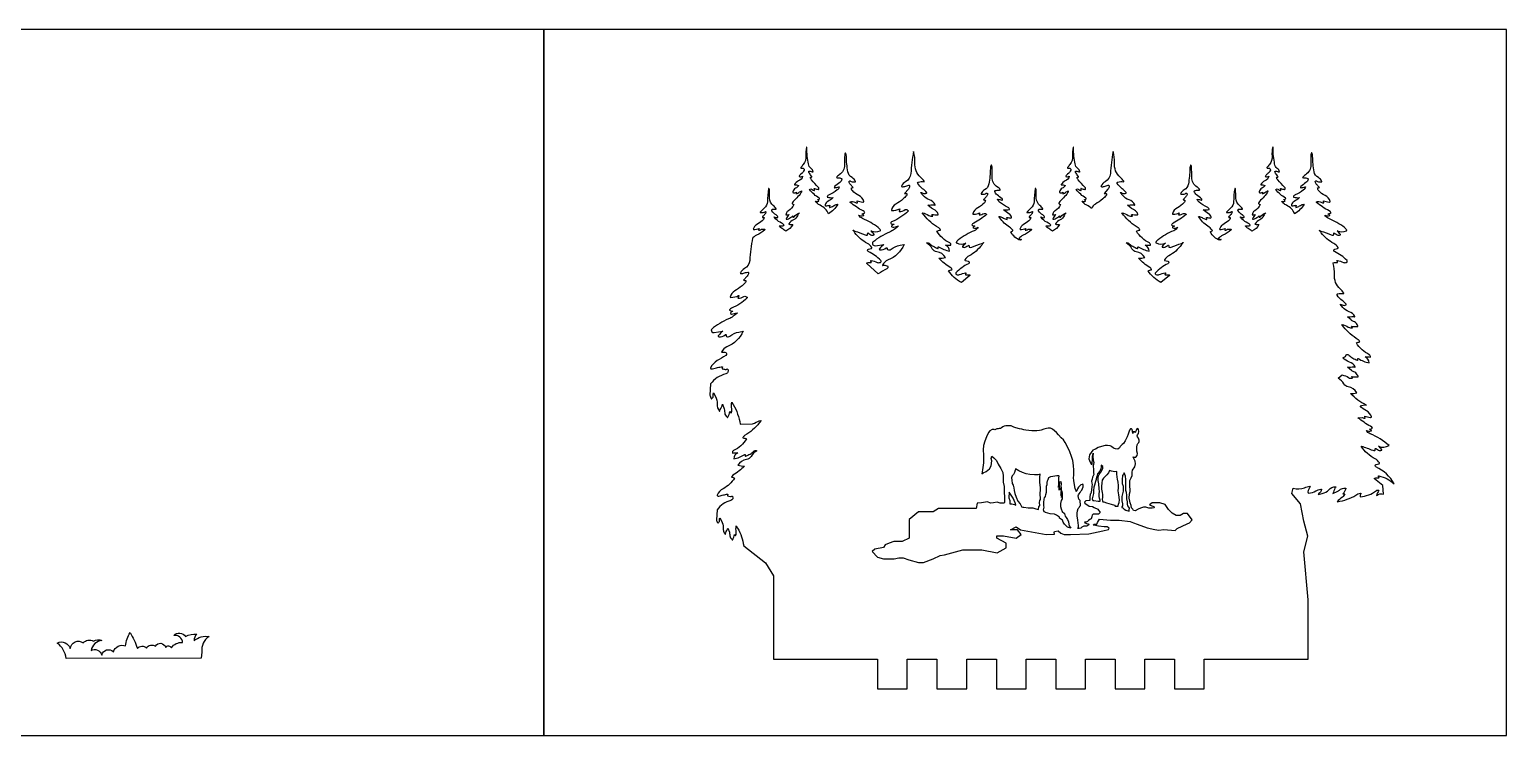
# Model space of a CAD drawing. Header units: millimetres. Extents: x 351 to 3123, y -188 to 617.
# Drawn here: x 2121.4 to 2618.5, y 49.3 to 286.9 of the extents above; entities that cross this region are included whole.
import ezdxf

# ---------------------------------------------------------------- set-up
doc = ezdxf.new("R2010")
doc.units = ezdxf.units.MM
doc.header["$LTSCALE"] = 25.4
doc.layers.add('animals', color=130, linetype='Continuous')
doc.layers.add('cut_through', color=3, linetype='Continuous')

msp = doc.modelspace()

# ---------------------------------------------------------------- linework, layer by layer
at = {"layer": 'animals'}
for points in [[(1970.51, 49.32), (2294.51, 49.32), (2294.51, 286.92), (1970.51, 286.92)], [(2294.51, 49.32), (2618.51, 49.32), (2618.51, 286.92), (2294.51, 286.92)]]:
    msp.add_lwpolyline(points, close=True, dxfattribs=at)
at = {"layer": 'cut_through'}
for points in [[(2551.76, 75.01), (2551.76, 95.01), (2550.27, 111.14), (2551.7, 116.44), (2550.3, 121.48), (2549.15, 127.24), (2546.23, 130.75), (2546.73, 132.52, 0.166309), (2550.54, 132.71, -0.055397), (2552.3, 133.2, -0.644656), (2552.4, 133.06, 0.080356), (2551.66, 131.31, 0.509112), (2551.99, 130.91, 0.106907), (2554.3, 131.6, -0.067774), (2556.02, 132.25, -0.482876), (2556.22, 132.09, -0.243208), (2555.64, 130.97, 0.113447), (2555.15, 130.42), (2556.47, 130.74, 0.142063), (2558.72, 132.02, -0.196232), (2561.02, 133.03, -0.797803), (2561.06, 132.88, 0.192115), (2560.79, 132.57, -0.029459), (2560.03, 130.74), (2561.52, 131.39, 0.085688), (2562.31, 131.91, -0.180027), (2563.76, 132.52, -0.020313), (2564.36, 132.52, -0.526152), (2564.47, 132.34, -0.062548), (2563.45, 130.6), (2564.11, 130.6), (2563.81, 130.04, -0.133187), (2563.27, 129.48, 0.091958), (2561.53, 127.93), (2562.48, 128.13, 0.092987), (2568.53, 130.63, -0.166412), (2569.4, 130.84, -0.493576), (2569.45, 130.76, 0.090331), (2569.26, 129.59, 0.138515), (2574.72, 131.74, -0.349343), (2575.6, 131.72, 0.041328), (2574.74, 130.12, -0.291006), (2577.16, 130.49), (2576.95, 133.41), (2574.08, 135.72, -0.489365), (2574.23, 135.96, -0.030912), (2575.47, 136, 0.650055), (2575.58, 136.22, -0.1103), (2575.41, 136.53, -0.558603), (2575.56, 136.69, -0.139634), (2580.71, 133.99, 0.16349), (2574.59, 139.68, -0.721188), (2574.68, 140.56, -0.005874), (2575.63, 140.76, 0.521543), (2575.76, 141.05, 0.135885), (2574.3, 142.42, -0.128678), (2569.63, 146.68, -0.032338), (2573.48, 145.3, 0.170063), (2574.2, 145.24, 0.390566), (2574.31, 145.42, -0.18027), (2574.4, 145.93, -0.509385), (2574.5, 145.94, 0.106468), (2574.73, 145.77, -0.035669), (2575.45, 145.38, 0.257675), (2576.5, 145.32, 0.456688), (2576.54, 145.49, 0.079071), (2575.45, 146.68, 0.254866), (2579.01, 146.92, 0.074669), (2572.65, 150.85, -0.149534), (2571.3, 151.99, 0.206268), (2572.99, 151.84, 0.587364), (2573.02, 151.97, 0.049138), (2572.39, 152.41, 0.193738), (2573.43, 152.78, 0.146152), (2572.8, 153.39, -0.05086), (2568.49, 156.25), (2570.1, 156.29, 0.129851), (2570.97, 156.13, 0.51597), (2571, 156.17, -0.066415), (2570.82, 156.81, 0.046747), (2572.72, 156.36, 0.193875), (2573.06, 156.45, 0.32076), (2573.1, 156.55, 0.203925), (2571.4, 158.55, -0.092271), (2569.23, 160.21, -0.166081), (2571.35, 160.52, -0.093749), (2566, 164.39, 0.073071), (2568.16, 164.65, 0.229681), (2565.27, 166.61, -0.229373), (2563.78, 167.63, 0.133686), (2561.83, 169.56), (2563.19, 170.67, -0.091958), (2565.36, 169.8, 0.133187), (2566.1, 169.56), (2566.73, 169.54), (2566.44, 170.13, 0.062548), (2568.45, 169.98, 0.526152), (2568.56, 170.16, 0.020313), (2568.3, 170.7, 0.180027), (2567.11, 171.73, -0.085688), (2566.3, 172.21), (2565.06, 173.27, 0.029459), (2567.03, 173.39, -0.192115), (2567.43, 173.28, 0.797803), (2567.55, 173.38, 0.196232), (2565.63, 175, -0.142063), (2563.48, 176.46), (2564.29, 176.86), (2564.52, 177.46, -0.279771), (2565.6, 177.22, 0.064271), (2566.79, 176.33, 0.033983), (2568.37, 175.58, 0.623165), (2568.45, 175.65, -0.115776), (2568.43, 176.11, -0.528982), (2568.57, 176.17, 0.093752), (2572.31, 174.73, 0.291006), (2570.91, 176.74, -0.041328), (2572.72, 176.68, 0.349343), (2572.35, 177.47, -0.138515), (2568, 181.43, -0.090331), (2569.14, 181.77, 0.493576), (2569.19, 181.85, 0.166412), (2568.62, 182.53, -0.092987), (2563.7, 186.86), (2563.11, 187.62, -0.091958), (2565.27, 186.75, 0.133187), (2566.01, 186.52), (2566.64, 186.49), (2566.35, 187.09, 0.062548), (2568.36, 186.94, 0.526152), (2568.47, 187.12, 0.020313), (2568.21, 187.65, 0.180027), (2567.02, 188.69, -0.085688), (2566.21, 189.17), (2564.97, 190.22, 0.029459), (2566.94, 190.34, -0.192115), (2567.34, 190.23, 0.797803), (2567.46, 190.34, 0.196232), (2565.54, 191.95, -0.142063), (2563.39, 193.41), (2562.52, 194.45, -0.113447), (2563.24, 194.25, 0.243208), (2564.49, 194.23, 0.482876), (2564.55, 194.48, 0.067774), (2563.21, 195.73, -0.106907), (2561.57, 197.5, -0.509112), (2561.78, 197.98, -0.080356), (2563.67, 198.08, 0.644656), (2563.76, 198.23, 0.055397), (2562.54, 199.6, -0.232588), (2560.61, 204.42, 0.101374), (2560.13, 208.21, -0.489365), (2560.29, 208.45, -0.030912), (2561.53, 208.49, 0.650055), (2561.64, 208.71, -0.1103), (2561.47, 209.02, -0.558603), (2561.62, 209.18, -0.049445), (2563.62, 208.55, 0.198737), (2564.7, 208.54, 0.526581), (2564.84, 209.16, 0.099292), (2560.65, 212.17, -0.721188), (2560.74, 213.05, -0.005874), (2561.69, 213.25, 0.521543), (2561.82, 213.54, 0.135885), (2560.36, 214.92, -0.11199), (2556.16, 218.5, -0.001374), (2555.57, 219.29, -0.947518), (2555.63, 219.34, 0.134227), (2556.08, 219.06, -0.029114), (2559.53, 217.79, 0.170063), (2560.26, 217.74, 0.390566), (2560.37, 217.91, -0.18027), (2560.46, 218.42, -0.509385), (2560.56, 218.43, 0.106468), (2560.79, 218.26, -0.035669), (2561.51, 217.87, 0.257675), (2562.56, 217.81, 0.456688), (2562.6, 217.98, 0.079071), (2561.51, 219.17, 0.221981), (2564.66, 219.19, 0.418525), (2564.73, 219.38, 0.11677), (2564, 220.27, 0.06097), (2558.71, 223.34, -0.149534), (2557.36, 224.48, 0.206268), (2559.05, 224.33, 0.587364), (2559.08, 224.47, 0.049138), (2558.44, 224.9, 0.193738), (2559.49, 225.27, 0.146152), (2558.86, 225.88, -0.05086), (2554.55, 228.74, -0.452102), (2554.55, 228.87, -0.262662), (2555.38, 229.07, -0.044173), (2556.16, 228.78, 0.129851), (2557.03, 228.62, 0.51597), (2557.05, 228.66, -0.066415), (2556.88, 229.3, 0.046747), (2558.78, 228.85, 0.193875), (2559.12, 228.94, 0.32076), (2559.16, 229.04, 0.203925), (2557.46, 231.05, -0.092271), (2555.29, 232.71, -0.186155), (2554.94, 233.61, 0.194482), (2555.52, 233.73, 0.48068), (2555.53, 233.78, -0.032022), (2554.78, 234.6, -0.032798), (2554.18, 235.47, -0.517691), (2554.4, 235.97, -0.237658), (2554.63, 235.91, 0.15676), (2555.23, 235.64, 0.047792), (2556.26, 235.62, 0.519378), (2556.37, 235.81, 0.163462), (2555.2, 237.06, -0.229922), (2553.77, 239.06, -0.035808), (2553.26, 244.24, 0.094557), (2553.01, 245.37, 0.578841), (2552.92, 245.38, 0.155206), (2552.7, 244.73, 0.007659), (2552.67, 241.33, -0.260823), (2550.85, 238.02, 0.100425), (2549.91, 237.12, 0.441475), (2549.92, 237.07, 0.151195), (2550.4, 236.97, -0.096996), (2551.63, 236.83, -0.404245), (2551.79, 236.54, -0.168276), (2551.02, 235.43, 0.026015), (2549.31, 234.04, 0.260021), (2549.21, 233.75, 0.425824), (2549.39, 233.63, 0.001424), (2550.77, 233.95, -0.586862), (2550.84, 233.87, -0.14362), (2550.17, 232.91, -0.069037), (2547.44, 231.28, 0.073873), (2547.07, 231.06, 0.200336), (2546.8, 230.54, 0.38409), (2546.85, 230.48, 0.058394), (2548.81, 230.33, -0.06708), (2547.02, 229.06, 0.222439), (2546.12, 227.86, 0.490926), (2546.36, 227.58, 0.053069), (2547.73, 227.79, 0.138709), (2547.56, 227.13, 0.472526), (2547.65, 227.06, 0.085392), (2548.89, 227.57, -0.083076), (2550.1, 228.07, -0.092379), (2550.41, 228.08, -0.105546), (2547.22, 224.85, 0.192056), (2544.49, 227.75, -0.054857), (2543.39, 228.44, -0.125515), (2542.89, 229.11, -0.723756), (2542.95, 229.16, 0.262992), (2543.91, 229.13, 0.551177), (2543.92, 229.35, -0.058423), (2543.63, 229.63, -0.658094), (2543.65, 229.67, 0.275715), (2544.19, 229.95, 0.420022), (2544.13, 230.18, -0.094234), (2540.88, 233.05, -0.412483), (2540.89, 233.13, -0.359809), (2541.73, 233.11, 0.143416), (2542.47, 232.77, 0.435489), (2542.55, 232.84, 0.11168), (2542.47, 233.37, -0.667219), (2542.53, 233.43, 0.078378), (2543.81, 233.09, 0.420395), (2544.01, 233.27, 0.219126), (2543.79, 233.89, -0.015904), (2541.52, 236.3, -0.164547), (2541.14, 237.2, -0.456217), (2541.22, 237.27, 0.03906), (2541.54, 237.27, 0.558746), (2541.61, 237.41, 0.024307), (2540.82, 238.56, -0.127141), (2540.6, 239.08, -0.512567), (2540.81, 239.28, -0.038014), (2542.01, 238.97, 0.59332), (2542.12, 239.07, 0.175157), (2541.38, 240.19, -0.196168), (2540.48, 241.68, -0.00568), (2540.1, 244.25, -0.044175), (2539.96, 247.29, 0.911435), (2539.83, 247.3, 0.077775), (2539.62, 244.33, -0.191858), (2538.76, 241.49, -0.001939), (2537.9, 240.43, 0.595043), (2537.95, 240.3, 0.032508), (2538.63, 240.27, -0.179617), (2538.86, 240.2, -0.295692), (2539.03, 239.64, -0.197619), (2537.97, 238.26, 0.166237), (2537.35, 237.55, 0.455816), (2537.42, 237.41, 0.203057), (2538.5, 237.58, -0.240736), (2537.17, 235.94, 0.155865), (2535.82, 234.75, 0.662949), (2535.93, 234.6, -0.080265), (2536.46, 234.64, -0.105262), (2537.13, 234.43, -0.445396), (2537.14, 234.36, -0.117077), (2536.15, 233.48, 0.227033), (2535.25, 232.26, 0.426), (2535.44, 231.98, 0.191367), (2536.45, 232.22, -0.102821), (2536.29, 231.77, 0.573798), (2536.34, 231.69, 0.157235), (2536.94, 231.87, -0.014759), (2538.1, 232.61, -0.605842), (2538.2, 232.55, -0.135905), (2537.97, 231.91, -0.050275), (2536.58, 230.29, 0.046223), (2535.04, 228.53, 0.283707), (2535.03, 228.37, 0.276965), (2535.57, 228.04, -0.16007), (2533.77, 225.93, 0.13609), (2533.11, 225.22, 0.090575), (2532.91, 224.58, 0.445108), (2532.95, 224.53, 0.070926), (2533.98, 224.66, 0.109903), (2533.03, 223.2, 0.440216), (2533.07, 223.11, 0.198317), (2533.73, 223.19, 0.025614), (2535.26, 224.16, -0.112262), (2535.23, 223.88, 0.375853), (2535.28, 223.77, 0.379181), (2535.72, 223.89, -0.187243), (2537.52, 225.19, 0.130177), (2536.77, 224.25, -0.175916), (2535.46, 222.88, 0.121857), (2533.87, 221.55, 0.488449), (2533.9, 221.42, 0.151353), (2535.21, 221.32, -0.176138), (2532.85, 219.1, 0.034505), (2531.64, 219.93, -0.101022), (2530.71, 220.77, -0.672651), (2530.77, 220.87, 0.114839), (2532.21, 220.96, 0.485645), (2532.27, 221.1, 0.157498), (2531.48, 221.8, -0.078936), (2529.49, 223.08, -0.087135), (2528.93, 223.8, -0.674422), (2528.97, 223.85, -0.03451), (2529.39, 223.69, 0.183338), (2530.08, 223.63, 0.460863), (2530.18, 223.85, 0.149865), (2529.59, 224.52, -0.114079), (2528.2, 225.85, -0.151793), (2528.12, 226.13, -0.435179), (2528.46, 226.43, 0.066477), (2529.57, 226.46, 0.56087), (2529.63, 226.61, 0.055532), (2528.64, 227.67, -0.206808), (2527.42, 230.15, -0.010319), (2527.34, 233.1, 0.193042), (2527.22, 233.4, 0.625593), (2527.04, 233.34, 0.026767), (2526.67, 228.96, -0.214755), (2525.62, 226.81, 0.051328), (2524.3, 225.45, 0.616754), (2524.38, 225.28, 0.067946), (2525.55, 225.41, 0.131961), (2525.91, 225.6, -0.752219), (2526.17, 225.45, -0.137843), (2525.74, 224.68, 0.044965), (2525, 223.82, 0.32842), (2525.01, 223.71, 0.235751), (2525.16, 223.63, 0.073214), (2525.51, 223.69, -0.534143), (2525.56, 223.65, -0.221075), (2524.93, 222.54, -0.007783), (2523, 221.23, 0.179364), (2521.93, 219.76, 0.497828), (2522.02, 219.63, 0.091648), (2523.86, 219.97, 0.112331), (2523.68, 219.4, 0.489414), (2523.73, 219.35, 0.074789), (2524.31, 219.54, -0.184023), (2525.73, 219.68, -0.588653), (2525.79, 219.45, -0.089323), (2523.05, 217.68, 0.07142), (2522.17, 217.16, 0.010991), (2521.63, 216.7, 0.439945), (2521.63, 216.6, 0.195449), (2522.46, 216.28, 0.050748), (2522.05, 215.98, -0.190472), (2518.89, 218.79, -0.507051), (2518.95, 218.92, 0.16369), (2519.49, 219.2, 0.380952), (2519.5, 219.4, 0.073419), (2518, 220.74, -0.105546), (2514.81, 223.97, -0.092379), (2515.13, 223.95, -0.083076), (2516.33, 223.46, 0.085392), (2517.57, 222.95, 0.472526), (2517.66, 223.02, 0.138709), (2517.49, 223.68, 0.053069), (2518.86, 223.47, 0.490926), (2519.1, 223.75, 0.222439), (2518.2, 224.94, -0.06708), (2516.41, 226.22, 0.058394), (2518.37, 226.36, 0.38409), (2518.42, 226.43, 0.200336), (2518.15, 226.94, 0.073873), (2517.78, 227.17, -0.069037), (2515.05, 228.8, -0.14362), (2514.38, 229.76, -0.586862), (2514.45, 229.84, 0.001424), (2515.83, 229.52, 0.425824), (2516.01, 229.64, 0.260021), (2515.91, 229.93, 0.026015), (2514.2, 231.32, -0.168276), (2513.43, 232.43, -0.404245), (2513.59, 232.71, -0.096996), (2514.82, 232.85, 0.151195), (2515.3, 232.96, 0.441475), (2515.31, 233.01, 0.100425), (2514.37, 233.9, -0.260823), (2512.55, 237.21, 0.007659), (2512.53, 240.62, 0.155206), (2512.3, 241.27, 0.578841), (2512.21, 241.26, 0.094557), (2511.96, 240.13, -0.035808), (2511.45, 234.95, -0.229922), (2510.02, 232.95, 0.163462), (2508.85, 231.7, 0.519378), (2508.97, 231.51, 0.047792), (2510, 231.53, 0.15676), (2510.59, 231.79, -0.237658), (2510.82, 231.85, -0.517691), (2511.04, 231.35, -0.032798), (2510.44, 230.49, -0.032022), (2509.69, 229.67, 0.48068), (2509.7, 229.61, 0.194482), (2510.28, 229.5, -0.186155), (2509.94, 228.59, -0.092271), (2507.76, 226.93, 0.203925), (2506.06, 224.93, 0.32076), (2506.1, 224.82, 0.193875), (2506.44, 224.74, 0.046747), (2508.34, 225.18, -0.066415), (2508.17, 224.55, 0.51597), (2508.2, 224.5, 0.129851), (2509.07, 224.67, -0.044173), (2509.84, 224.96, -0.262662), (2510.68, 224.75, -0.452102), (2510.67, 224.62, -0.05086), (2506.36, 221.77, 0.146152), (2505.73, 221.15, 0.193738), (2506.78, 220.79, 0.049138), (2506.14, 220.35, 0.587364), (2506.17, 220.21, 0.206268), (2507.87, 220.37, -0.149534), (2506.51, 219.22, 0.06097), (2501.23, 216.16, 0.11677), (2500.49, 215.27, 0.418525), (2500.56, 215.08, 0.221981), (2503.71, 215.06, 0.079071), (2502.62, 213.87, 0.456688), (2502.67, 213.7, 0.257675), (2503.71, 213.76, -0.035669), (2504.43, 214.14, 0.106468), (2504.66, 214.32, -0.509385), (2504.77, 214.31, -0.18027), (2504.86, 213.79, 0.390566), (2504.96, 213.62, 0.170063), (2505.69, 213.68, -0.029114), (2509.14, 214.94, 0.134227), (2509.59, 215.23, -0.947518), (2509.65, 215.18, -0.001374), (2509.06, 214.39, -0.11199), (2504.87, 210.8, 0.135885), (2503.4, 209.43, 0.521543), (2503.53, 209.14, -0.005874), (2504.48, 208.94, -0.721188), (2504.58, 208.06, 0.099292), (2500.38, 205.05, 0.526581), (2500.52, 204.43, 0.198737), (2501.6, 204.44, -0.049445), (2503.6, 205.06, -0.558603), (2503.75, 204.91, -0.1103), (2503.59, 204.59, 0.650055), (2503.69, 204.37, -0.030912), (2504.93, 204.34, -0.489365), (2505.09, 204.1), (2502.22, 201.79, -0.138515), (2497.87, 205.74, -0.090331), (2499.01, 206.09, 0.493576), (2499.06, 206.17, 0.166412), (2498.48, 206.85, -0.069545), (2494.65, 209.92, 0.073071), (2496.81, 210.18, 0.229681), (2493.91, 212.14, -0.229373), (2492.42, 213.16, 0.133686), (2490.47, 215.09, -0.279771), (2491.55, 214.84, 0.064271), (2492.73, 213.95, 0.033983), (2494.31, 213.2, 0.623165), (2494.4, 213.28, -0.115776), (2494.38, 213.74, -0.528982), (2494.51, 213.8, 0.093752), (2498.25, 212.35, 0.291006), (2496.85, 214.36, -0.041328), (2498.67, 214.3, 0.349343), (2498.3, 215.09, -0.138515), (2493.95, 219.05, -0.090331), (2495.09, 219.39, 0.493576), (2495.14, 219.48, 0.166412), (2494.56, 220.16, -0.092987), (2489.65, 224.48), (2489.05, 225.24, -0.091958), (2491.21, 224.37, 0.133187), (2491.95, 224.14), (2492.59, 224.12), (2492.3, 224.71, 0.062548), (2494.31, 224.56, 0.526152), (2494.42, 224.74, 0.020313), (2494.15, 225.28, 0.180027), (2492.97, 226.31, -0.085688), (2492.15, 226.79), (2490.91, 227.84, 0.029459), (2492.89, 227.96, -0.192115), (2493.28, 227.85, 0.797803), (2493.41, 227.96, 0.196232), (2491.49, 229.58, -0.142063), (2489.34, 231.03), (2488.47, 232.08, -0.113447), (2489.18, 231.88, 0.243208), (2490.44, 231.85, 0.482876), (2490.49, 232.1, 0.067774), (2489.15, 233.35, -0.106907), (2487.52, 235.13, -0.509112), (2487.73, 235.6, -0.080356), (2489.62, 235.71, 0.644656), (2489.71, 235.85, 0.055397), (2488.49, 237.22, -0.232588), (2486.56, 242.05, 0.101374), (2486.08, 245.83, 0.021524), (2485.18, 238.45, -0.248067), (2483.44, 235.69, 0.140026), (2482.03, 234.24, 0.476481), (2482.09, 234.08, 0.1548), (2483.13, 234.11, -0.024524), (2484.49, 234.5, -0.490384), (2484.79, 234.25, -0.182407), (2484.36, 233.19), (2483.05, 231.77, 0.075779), (2483.77, 231.72, -0.433992), (2483.82, 231.68, 0.093982), (2483.84, 231.58, -0.303816), (2483.72, 230.96, -0.01767), (2482.59, 229.89, -0.052106), (2480.14, 228.15, 0.164895), (2478.85, 226.71, 0.068442), (2477.31, 227.75, -0.054857), (2476.22, 228.44, -0.125515), (2475.72, 229.11, -0.723756), (2475.77, 229.16, 0.262992), (2476.73, 229.13, 0.551177), (2476.75, 229.35, -0.058423), (2476.45, 229.63, -0.658094), (2476.48, 229.67, 0.275715), (2477.01, 229.95, 0.420022), (2476.95, 230.18, -0.094234), (2473.7, 233.05, -0.412483), (2473.72, 233.13, -0.359809), (2474.55, 233.11, 0.143416), (2475.29, 232.77, 0.435489), (2475.38, 232.84, 0.11168), (2475.3, 233.37, -0.667219), (2475.35, 233.43, 0.078378), (2476.63, 233.09, 0.420395), (2476.84, 233.27, 0.219126), (2476.61, 233.89, -0.015904), (2474.35, 236.3, -0.164547), (2473.97, 237.2, -0.456217), (2474.04, 237.27, 0.03906), (2474.36, 237.27, 0.558746), (2474.43, 237.41, 0.024307), (2473.64, 238.56, -0.127141), (2473.42, 239.08, -0.512567), (2473.63, 239.28, -0.038014), (2474.83, 238.97, 0.59332), (2474.95, 239.07, 0.175157), (2474.21, 240.19, -0.196168), (2473.3, 241.68, -0.00568), (2472.92, 244.25, -0.044175), (2472.78, 247.29, 0.911435), (2472.66, 247.3, 0.077775), (2472.45, 244.33, -0.191858), (2471.58, 241.49, -0.001939), (2470.72, 240.43, 0.595043), (2470.78, 240.3, 0.032508), (2471.46, 240.27, -0.179617), (2471.68, 240.2, -0.295692), (2471.86, 239.64, -0.197619), (2470.79, 238.26, 0.166237), (2470.18, 237.55, 0.455816), (2470.25, 237.41, 0.203057), (2471.33, 237.58, -0.240736), (2469.99, 235.94, 0.155865), (2468.64, 234.75, 0.662949), (2468.75, 234.6, -0.080265), (2469.29, 234.64, -0.105262), (2469.95, 234.43, -0.445396), (2469.97, 234.36, -0.117077), (2468.97, 233.48, 0.227033), (2468.07, 232.26, 0.426), (2468.27, 231.98, 0.191367), (2469.27, 232.22, -0.102821), (2469.12, 231.77, 0.573798), (2469.16, 231.69, 0.157235), (2469.77, 231.87, -0.014759), (2470.93, 232.61, -0.605842), (2471.02, 232.55, -0.135905), (2470.8, 231.91, -0.050275), (2469.4, 230.29, 0.046223), (2467.87, 228.53, 0.283707), (2467.86, 228.37, 0.276965), (2468.4, 228.04, -0.16007), (2466.6, 225.93, 0.13609), (2465.93, 225.22, 0.090575), (2465.73, 224.58, 0.445108), (2465.78, 224.53, 0.070926), (2466.81, 224.66, 0.109903), (2465.85, 223.2, 0.440216), (2465.9, 223.11, 0.198317), (2466.56, 223.19, 0.025614), (2468.09, 224.16, -0.112262), (2468.06, 223.88, 0.375853), (2468.1, 223.77, 0.379181), (2468.54, 223.89, -0.187243), (2470.35, 225.19, 0.130177), (2469.59, 224.25, -0.175916), (2468.28, 222.88, 0.121857), (2466.69, 221.55, 0.488449), (2466.73, 221.42, 0.151353), (2468.03, 221.32, -0.176138), (2465.68, 219.1, 0.034505), (2464.46, 219.93, -0.101022), (2463.54, 220.77, -0.672651), (2463.6, 220.87, 0.114839), (2465.04, 220.96, 0.485645), (2465.09, 221.1, 0.157498), (2464.31, 221.8, -0.078936), (2462.32, 223.08, -0.087135), (2461.75, 223.8, -0.674422), (2461.8, 223.85, -0.03451), (2462.21, 223.69, 0.183338), (2462.91, 223.63, 0.460863), (2463.01, 223.85, 0.149865), (2462.41, 224.52, -0.114079), (2461.03, 225.85, -0.151793), (2460.95, 226.13, -0.435179), (2461.29, 226.43, 0.066477), (2462.4, 226.46, 0.56087), (2462.45, 226.61, 0.055532), (2461.46, 227.67, -0.206808), (2460.25, 230.15, -0.010319), (2460.17, 233.1, 0.193042), (2460.04, 233.4, 0.625593), (2459.86, 233.34, 0.026767), (2459.5, 228.96, -0.214755), (2458.45, 226.81, 0.051328), (2457.13, 225.45, 0.616754), (2457.2, 225.28, 0.067946), (2458.37, 225.41, 0.131961), (2458.73, 225.6, -0.752219), (2459, 225.45, -0.137843), (2458.56, 224.68, 0.044965), (2457.83, 223.82, 0.32842), (2457.83, 223.71, 0.235751), (2457.99, 223.63, 0.073214), (2458.33, 223.69, -0.534143), (2458.39, 223.65, -0.221075), (2457.75, 222.54, -0.007783), (2455.83, 221.23, 0.179364), (2454.75, 219.76, 0.497828), (2454.85, 219.63, 0.091648), (2456.69, 219.97, 0.112331), (2456.51, 219.4, 0.489414), (2456.56, 219.35, 0.074789), (2457.14, 219.54, -0.184023), (2458.56, 219.68, -0.588653), (2458.62, 219.45, -0.089323), (2455.88, 217.68, 0.07142), (2455, 217.16, 0.010991), (2454.46, 216.7, 0.439945), (2454.45, 216.6, 0.195449), (2455.28, 216.28, 0.050748), (2454.88, 215.98, -0.190472), (2451.71, 218.79, -0.507051), (2451.78, 218.92, 0.16369), (2452.32, 219.2, 0.380952), (2452.32, 219.4, 0.073419), (2450.82, 220.74, -0.105546), (2447.63, 223.97, -0.092379), (2447.95, 223.95, -0.083076), (2449.16, 223.46, 0.085392), (2450.4, 222.95, 0.472526), (2450.49, 223.02, 0.138709), (2450.32, 223.68, 0.053069), (2451.69, 223.47, 0.490926), (2451.93, 223.75, 0.222439), (2451.03, 224.94, -0.06708), (2449.24, 226.22, 0.058394), (2451.2, 226.36, 0.38409), (2451.24, 226.43, 0.200336), (2450.97, 226.94, 0.073873), (2450.61, 227.17, -0.069037), (2447.88, 228.8, -0.14362), (2447.2, 229.76, -0.586862), (2447.28, 229.84, 0.001424), (2448.66, 229.52, 0.425824), (2448.84, 229.64, 0.260021), (2448.74, 229.93, 0.026015), (2447.03, 231.32, -0.168276), (2446.26, 232.43, -0.404245), (2446.42, 232.71, -0.096996), (2447.65, 232.85, 0.151195), (2448.13, 232.96, 0.441475), (2448.14, 233.01, 0.100425), (2447.2, 233.9, -0.260823), (2445.38, 237.21, 0.007659), (2445.35, 240.62, 0.155206), (2445.13, 241.27, 0.578841), (2445.04, 241.26, 0.094557), (2444.79, 240.13, -0.035808), (2444.28, 234.95, -0.229922), (2442.84, 232.95, 0.163462), (2441.68, 231.7, 0.519378), (2441.79, 231.51, 0.047792), (2442.82, 231.53, 0.15676), (2443.42, 231.79, -0.237658), (2443.65, 231.85, -0.517691), (2443.87, 231.35, -0.032798), (2443.27, 230.49, -0.032022), (2442.52, 229.67, 0.48068), (2442.53, 229.61, 0.194482), (2443.11, 229.5, -0.186155), (2442.76, 228.59, -0.092271), (2440.58, 226.93, 0.203925), (2438.89, 224.93, 0.32076), (2438.92, 224.82, 0.193875), (2439.27, 224.74, 0.046747), (2441.17, 225.18, -0.066415), (2440.99, 224.55, 0.51597), (2441.02, 224.5, 0.129851), (2441.89, 224.67, -0.044173), (2442.67, 224.96, -0.262662), (2443.5, 224.75, -0.452102), (2443.5, 224.62, -0.05086), (2439.18, 221.77, 0.146152), (2438.55, 221.15, 0.193738), (2439.6, 220.79, 0.049138), (2438.97, 220.35, 0.587364), (2438.99, 220.21, 0.206268), (2440.69, 220.37, -0.149534), (2439.33, 219.22, 0.06097), (2434.05, 216.16, 0.11677), (2433.32, 215.27, 0.418525), (2433.39, 215.08, 0.221981), (2436.54, 215.06, 0.079071), (2435.44, 213.87, 0.456688), (2435.49, 213.7, 0.257675), (2436.54, 213.76, -0.035669), (2437.25, 214.14, 0.106468), (2437.49, 214.32, -0.509385), (2437.59, 214.31, -0.18027), (2437.68, 213.79, 0.390566), (2437.79, 213.62, 0.170063), (2438.51, 213.68, -0.029114), (2441.96, 214.94, 0.134227), (2442.41, 215.23, -0.947518), (2442.47, 215.18, -0.001374), (2441.89, 214.39, -0.11199), (2437.69, 210.8, 0.135885), (2436.23, 209.43, 0.521543), (2436.36, 209.14, -0.005874), (2437.31, 208.94, -0.721188), (2437.4, 208.06, 0.099292), (2433.21, 205.05, 0.526581), (2433.34, 204.43, 0.198737), (2434.43, 204.44, -0.049445), (2436.43, 205.06, -0.558603), (2436.58, 204.91, -0.1103), (2436.41, 204.59, 0.650055), (2436.52, 204.37, -0.030912), (2437.76, 204.34, -0.489365), (2437.91, 204.1), (2435.04, 201.79, -0.138515), (2430.7, 205.74, -0.090331), (2431.83, 206.09, 0.493576), (2431.88, 206.17, 0.166412), (2431.31, 206.85, -0.069545), (2427.47, 209.92, 0.073071), (2429.63, 210.18, 0.229681), (2426.74, 212.14, -0.229373), (2425.25, 213.16, 0.133686), (2423.3, 215.09, -0.279771), (2424.37, 214.84, 0.064271), (2425.56, 213.95, 0.033983), (2427.14, 213.2, 0.623165), (2427.22, 213.28, -0.115776), (2427.2, 213.74, -0.528982), (2427.34, 213.8, 0.093752), (2431.08, 212.35, 0.291006), (2429.68, 214.36, -0.041328), (2431.49, 214.3, 0.349343), (2431.12, 215.09, -0.138515), (2426.78, 219.05, -0.090331), (2427.91, 219.39, 0.493576), (2427.96, 219.48, 0.166412), (2427.39, 220.16, -0.092987), (2422.47, 224.48), (2421.88, 225.24, -0.091958), (2424.04, 224.37, 0.133187), (2424.78, 224.14), (2425.41, 224.12), (2425.13, 224.71, 0.062548), (2427.13, 224.56, 0.526152), (2427.24, 224.74, 0.020313), (2426.98, 225.28, 0.180027), (2425.8, 226.31, -0.085688), (2424.98, 226.79), (2423.74, 227.84, 0.029459), (2425.71, 227.96, -0.192115), (2426.11, 227.85, 0.797803), (2426.23, 227.96, 0.196232), (2424.31, 229.58, -0.142063), (2422.16, 231.03), (2421.29, 232.08, -0.113447), (2422.01, 231.88, 0.243208), (2423.27, 231.85, 0.482876), (2423.32, 232.1, 0.067774), (2421.98, 233.35, -0.106907), (2420.35, 235.13, -0.509112), (2420.55, 235.6, -0.080356), (2422.45, 235.71, 0.644656), (2422.53, 235.85, 0.055397), (2421.32, 237.22, -0.232588), (2419.38, 242.05, 0.101374), (2418.91, 245.83, 0.021524), (2418.01, 238.45, -0.248067), (2416.27, 235.69, 0.140026), (2414.85, 234.24, 0.476481), (2414.92, 234.08, 0.1548), (2415.95, 234.11, -0.024524), (2417.31, 234.5, -0.490384), (2417.61, 234.25, -0.182407), (2417.18, 233.19), (2415.87, 231.77, 0.075779), (2416.59, 231.72, -0.433992), (2416.64, 231.68, 0.093982), (2416.66, 231.58, -0.303816), (2416.55, 230.96, -0.01767), (2415.42, 229.89, -0.052106), (2412.97, 228.15, 0.222367), (2411.48, 226.07, 0.479081), (2411.57, 225.97, 0.101739), (2414.26, 226.61, -0.644221), (2414.33, 226.55, -0.036629), (2414.05, 225.77, 0.537955), (2414.1, 225.69, 0.161803), (2416.06, 226.3, -0.333079), (2416.65, 226.29, 0.064713), (2417.1, 226.02, -0.536025), (2417.14, 225.79, -0.094285), (2411.88, 222.36, 0.116531), (2411.27, 221.93, 0.290413), (2411.24, 221.74, 0.275192), (2411.63, 221.46), (2412.36, 221.4, -0.303977), (2412.23, 221.27, 0.249483), (2411.52, 220.69, 0.355159), (2411.57, 220.54, 0.218136), (2412.28, 220.41, 0.001618), (2413.18, 220.65), (2413.85, 220.83, -0.105066), (2410.83, 218.73, 0.074111), (2405.2, 215.3, 0.204757), (2405.07, 215.05, 0.191437), (2405.27, 214.44, 0.266136), (2406.08, 214.13), (2408.97, 214.59, 0.049298), (2407.46, 213.13, 0.59085), (2407.59, 212.77, 0.226196), (2409.71, 213.44, -0.729484), (2410.06, 213.24, 0.314414), (2410.21, 212.88, 0.316952), (2411.35, 212.95, -0.125116), (2414.38, 214.32), (2415.76, 214.57, -0.196755), (2410.34, 209.35, 0.200066), (2408.51, 207.57, 0.611719), (2408.57, 207.5, -0.1337), (2409.96, 207.44, -0.244205), (2410.24, 207.16, -0.350917), (2409.94, 206.41, 0.003414), (2407.04, 204.71), (2403.19, 208.21, -0.489365), (2403.34, 208.45, -0.030912), (2404.58, 208.49, 0.650055), (2404.69, 208.71, -0.1103), (2404.52, 209.02, -0.558603), (2404.67, 209.18, -0.049445), (2406.67, 208.55, 0.198737), (2407.76, 208.54, 0.526581), (2407.89, 209.16, 0.099292), (2403.7, 212.17, -0.721188), (2403.79, 213.05, -0.005874), (2404.74, 213.25, 0.521543), (2404.87, 213.54, 0.135885), (2403.41, 214.92, -0.11199), (2399.21, 218.5, -0.001374), (2398.63, 219.29, -0.947518), (2398.69, 219.34, 0.134227), (2399.14, 219.06, -0.029114), (2402.59, 217.79, 0.170063), (2403.31, 217.74, 0.390566), (2403.42, 217.91, -0.18027), (2403.51, 218.42, -0.509385), (2403.61, 218.43, 0.106468), (2403.85, 218.26, -0.035669), (2404.56, 217.87, 0.257675), (2405.61, 217.81, 0.456688), (2405.66, 217.98, 0.079071), (2404.56, 219.17, 0.221981), (2407.71, 219.19, 0.418525), (2407.78, 219.38, 0.11677), (2407.05, 220.27, 0.06097), (2401.77, 223.34, -0.149534), (2400.41, 224.48, 0.206268), (2402.11, 224.33, 0.587364), (2402.13, 224.47, 0.049138), (2401.5, 224.9, 0.193738), (2402.55, 225.27, 0.146152), (2401.92, 225.88, -0.05086), (2397.6, 228.74, -0.452102), (2397.6, 228.87, -0.262662), (2398.43, 229.07, -0.044173), (2399.21, 228.78, 0.129851), (2400.08, 228.62, 0.51597), (2400.11, 228.66, -0.066415), (2399.93, 229.3, 0.046747), (2401.83, 228.85, 0.193875), (2402.18, 228.94, 0.32076), (2402.21, 229.04, 0.203925), (2400.52, 231.05, -0.092271), (2398.34, 232.71, -0.186155), (2397.99, 233.61, 0.194482), (2398.58, 233.73, 0.48068), (2398.58, 233.78, -0.032022), (2397.83, 234.6, -0.032798), (2397.24, 235.47, -0.517691), (2397.46, 235.97, -0.237658), (2397.68, 235.91, 0.15676), (2398.28, 235.64, 0.047792), (2399.31, 235.62, 0.519378), (2399.42, 235.81, 0.163462), (2398.26, 237.06, -0.229922), (2396.82, 239.06, -0.035808), (2396.31, 244.24, 0.094557), (2396.06, 245.37, 0.578841), (2395.97, 245.38, 0.155206), (2395.75, 244.73, 0.007659), (2395.72, 241.33, -0.260823), (2393.9, 238.02, 0.100425), (2392.96, 237.12, 0.441475), (2392.97, 237.07, 0.151195), (2393.45, 236.97, -0.096996), (2394.68, 236.83, -0.404245), (2394.84, 236.54, -0.168276), (2394.07, 235.43, 0.026015), (2392.36, 234.04, 0.260021), (2392.26, 233.75, 0.425824), (2392.44, 233.63, 0.001424), (2393.82, 233.95, -0.586862), (2393.9, 233.87, -0.14362), (2393.23, 232.91, -0.069037), (2390.49, 231.28, 0.073873), (2390.13, 231.06, 0.200336), (2389.86, 230.54, 0.38409), (2389.91, 230.48, 0.058394), (2391.86, 230.33, -0.06708), (2390.08, 229.06, 0.222439), (2389.17, 227.86, 0.490926), (2389.41, 227.58, 0.053069), (2390.78, 227.79, 0.138709), (2390.61, 227.13, 0.472526), (2390.7, 227.06, 0.085392), (2391.94, 227.57, -0.083076), (2393.15, 228.07, -0.092379), (2393.47, 228.08, -0.105546), (2390.28, 224.85, 0.192056), (2387.54, 227.75, -0.054857), (2386.45, 228.44, -0.125515), (2385.95, 229.11, -0.723756), (2386, 229.16, 0.262992), (2386.96, 229.13, 0.551177), (2386.98, 229.35, -0.058423), (2386.68, 229.63, -0.658094), (2386.7, 229.67, 0.275715), (2387.24, 229.95, 0.420022), (2387.18, 230.18, -0.094234), (2383.93, 233.05, -0.412483), (2383.94, 233.13, -0.359809), (2384.78, 233.11, 0.143416), (2385.52, 232.77, 0.435489), (2385.61, 232.84, 0.11168), (2385.53, 233.37, -0.667219), (2385.58, 233.43, 0.078378), (2386.86, 233.09, 0.420395), (2387.07, 233.27, 0.219126), (2386.84, 233.89, -0.015904), (2384.57, 236.3, -0.164547), (2384.2, 237.2, -0.456217), (2384.27, 237.27, 0.03906), (2384.59, 237.27, 0.558746), (2384.66, 237.41, 0.024307), (2383.87, 238.56, -0.127141), (2383.65, 239.08, -0.512567), (2383.86, 239.28, -0.038014), (2385.06, 238.97, 0.59332), (2385.17, 239.07, 0.175157), (2384.43, 240.19, -0.196168), (2383.53, 241.68, -0.00568), (2383.15, 244.25, -0.044175), (2383.01, 247.29, 0.911435), (2382.89, 247.3, 0.077775), (2382.67, 244.33, -0.191858), (2381.81, 241.49, -0.001939), (2380.95, 240.43, 0.595043), (2381, 240.3, 0.032508), (2381.68, 240.27, -0.179617), (2381.91, 240.2, -0.295692), (2382.09, 239.64, -0.197619), (2381.02, 238.26, 0.166237), (2380.4, 237.55, 0.455816), (2380.47, 237.41, 0.203057), (2381.56, 237.58, -0.240736), (2380.22, 235.94, 0.155865), (2378.87, 234.75, 0.662949), (2378.98, 234.6, -0.080265), (2379.51, 234.64, -0.105262), (2380.18, 234.43, -0.445396), (2380.2, 234.36, -0.117077), (2379.2, 233.48, 0.227033), (2378.3, 232.26, 0.426), (2378.49, 231.98, 0.191367), (2379.5, 232.22, -0.102821), (2379.35, 231.77, 0.573798), (2379.39, 231.69, 0.157235), (2380, 231.87, -0.014759), (2381.16, 232.61, -0.605842), (2381.25, 232.55, -0.135905), (2381.03, 231.91, -0.050275), (2379.63, 230.29, 0.046223), (2378.1, 228.53, 0.283707), (2378.08, 228.37, 0.276965), (2378.62, 228.04, -0.16007), (2376.82, 225.93, 0.13609), (2376.16, 225.22, 0.090575), (2375.96, 224.58, 0.445108), (2376.01, 224.53, 0.070926), (2377.03, 224.66, 0.109903), (2376.08, 223.2, 0.440216), (2376.12, 223.11, 0.198317), (2376.79, 223.19, 0.025614), (2378.31, 224.16, -0.112262), (2378.29, 223.88, 0.375853), (2378.33, 223.77, 0.379181), (2378.77, 223.89, -0.187243), (2380.58, 225.19, 0.130177), (2379.82, 224.25, -0.175916), (2378.51, 222.88, 0.121857), (2376.92, 221.55, 0.488449), (2376.96, 221.42, 0.151353), (2378.26, 221.32, -0.176138), (2375.9, 219.1, 0.034505), (2374.69, 219.93, -0.101022), (2373.76, 220.77, -0.672651), (2373.82, 220.87, 0.114839), (2375.27, 220.96, 0.485645), (2375.32, 221.1, 0.157498), (2374.53, 221.8, -0.078936), (2372.55, 223.08, -0.087135), (2371.98, 223.8, -0.674422), (2372.02, 223.85, -0.03451), (2372.44, 223.69, 0.183338), (2373.13, 223.63, 0.460863), (2373.24, 223.85, 0.149865), (2372.64, 224.52, -0.114079), (2371.25, 225.85, -0.151793), (2371.18, 226.13, -0.435179), (2371.52, 226.43, 0.066477), (2372.62, 226.46, 0.56087), (2372.68, 226.61, 0.055532), (2371.69, 227.67, -0.206808), (2370.47, 230.15, -0.010319), (2370.39, 233.1, 0.193042), (2370.27, 233.4, 0.625593), (2370.09, 233.34, 0.026767), (2369.72, 228.96, -0.214755), (2368.68, 226.81, 0.051328), (2367.35, 225.45, 0.616754), (2367.43, 225.28, 0.067946), (2368.6, 225.41, 0.131961), (2368.96, 225.6, -0.752219), (2369.22, 225.45, -0.137843), (2368.79, 224.68, 0.044965), (2368.06, 223.82, 0.32842), (2368.06, 223.71, 0.235751), (2368.21, 223.63, 0.073214), (2368.56, 223.69, -0.534143), (2368.62, 223.65, -0.221075), (2367.98, 222.54, -0.007783), (2366.05, 221.23, 0.179364), (2364.98, 219.76, 0.497828), (2365.08, 219.63, 0.091648), (2366.92, 219.97, 0.112331), (2366.73, 219.4, 0.489414), (2366.78, 219.35, 0.074789), (2367.37, 219.54, -0.184023), (2368.79, 219.68, -0.588653), (2368.85, 219.45, -0.089323), (2366.1, 217.68, 0.07142), (2365.23, 217.16, 0.010643), (2364.7, 216.72, 0.021854), (2363.78, 209.22, -0.248067), (2362.04, 206.46, 0.140026), (2360.63, 205.01, 0.476481), (2360.69, 204.85, 0.1548), (2361.73, 204.88, -0.024524), (2363.09, 205.27, -0.490384), (2363.39, 205.02, -0.182407), (2362.96, 203.96), (2361.65, 202.54, 0.075779), (2362.37, 202.5, -0.433992), (2362.42, 202.45, 0.093982), (2362.44, 202.35, -0.303816), (2362.32, 201.73, -0.01767), (2361.19, 200.67, -0.052106), (2358.74, 198.92, 0.222367), (2357.25, 196.84, 0.479081), (2357.35, 196.74, 0.101739), (2360.03, 197.38, -0.644221), (2360.11, 197.32, -0.036629), (2359.82, 196.55, 0.537955), (2359.87, 196.46, 0.161803), (2361.84, 197.07, -0.333079), (2362.42, 197.06, 0.064713), (2362.87, 196.79, -0.536025), (2362.91, 196.56, -0.094285), (2357.65, 193.13, 0.116531), (2357.05, 192.7, 0.290413), (2357.02, 192.51, 0.275192), (2357.4, 192.23), (2358.14, 192.17, -0.303977), (2358, 192.04, 0.249483), (2357.3, 191.46, 0.355159), (2357.34, 191.31, 0.218136), (2358.05, 191.18, 0.001618), (2358.96, 191.42), (2359.62, 191.6, -0.105066), (2356.61, 189.5, 0.074111), (2350.98, 186.07, 0.204757), (2350.85, 185.82, 0.191437), (2351.04, 185.21, 0.266136), (2351.85, 184.9), (2354.74, 185.36, 0.049298), (2353.23, 183.9, 0.59085), (2353.36, 183.54, 0.226196), (2355.49, 184.21, -0.729484), (2355.83, 184.02, 0.314414), (2355.99, 183.65, 0.316952), (2357.12, 183.72, -0.125116), (2360.16, 185.09), (2361.53, 185.34, -0.196755), (2356.11, 180.12, 0.200066), (2354.28, 178.34, 0.611719), (2354.34, 178.27, -0.1337), (2355.73, 178.21, -0.244205), (2356.01, 177.93, -0.350917), (2355.72, 177.18, 0.003414), (2352.81, 175.48, 0.146859), (2350.61, 173.08, 0.384109), (2350.71, 172.76, 0.20097), (2351.25, 172.68, 0.011638), (2352.99, 173.14, -0.055345), (2354.56, 173.42, -0.586101), (2354.65, 173.29, 0.044817), (2354.46, 172.84, 0.432704), (2354.51, 172.74, 0.023493), (2355.56, 172.53, 0.185015), (2356.06, 172.64, -0.440035), (2356.38, 172.56, -0.487888), (2355.71, 171.03, 0.169497), (2350.59, 167.62), (2350.32, 163.88, 0.04698), (2350.83, 162.72, 0.482876), (2351.08, 162.68, 0.243208), (2351.52, 163.86, -0.113447), (2351.6, 164.59), (2352.25, 163.4, -0.142063), (2352.82, 160.87, 0.196232), (2353.62, 158.49, 0.797803), (2353.77, 158.57, -0.192115), (2353.81, 158.98, 0.029459), (2354.64, 160.77), (2355.17, 159.23, -0.085688), (2355.32, 158.3, 0.180027), (2355.85, 156.82, 0.020313), (2356.25, 156.37, 0.526152), (2356.46, 156.41, 0.062548), (2357.05, 158.34), (2357.5, 157.85), (2357.71, 158.45, 0.133187), (2357.77, 159.22, -0.091958), (2357.74, 161.55), (2358.23, 160.72, -0.100188), (2360.54, 154.06), (2364.68, 154.22, 0.133187), (2365.42, 154.45, -0.091958), (2367.58, 155.33), (2366.99, 154.56, -0.092987), (2362.07, 150.24, 0.166412), (2361.5, 149.56, 0.493576), (2361.55, 149.47, -0.090331), (2362.69, 149.13, -0.138515), (2358.34, 145.18, 0.349343), (2357.97, 144.38, -0.041328), (2359.78, 144.45, 0.291006), (2358.38, 142.44, 0.093752), (2362.12, 143.88, -0.528982), (2362.26, 143.82, -0.115776), (2362.24, 143.36, 0.623165), (2362.32, 143.28, 0.033983), (2363.9, 144.04, 0.064271), (2365.09, 144.92, -0.279771), (2366.17, 145.17, 0.133686), (2364.22, 143.24, -0.229373), (2362.72, 142.22, 0.229681), (2359.83, 140.26, 0.073071), (2361.99, 140, -0.069545), (2358.15, 136.93, 0.181921), (2357.61, 136.25, -0.096426), (2358.7, 135.94, -0.138515), (2354.79, 132.38, 0.146859), (2352.82, 130.22, 0.384109), (2352.9, 129.93, 0.20097), (2353.39, 129.85, 0.011638), (2354.95, 130.27, -0.055345), (2356.37, 130.52, -0.586101), (2356.45, 130.4, 0.044817), (2356.28, 130, 0.432704), (2356.33, 129.92, 0.023493), (2357.27, 129.73, 0.185015), (2357.72, 129.83, -0.440035), (2358.01, 129.75, -0.487888), (2357.41, 128.37, 0.169497), (2352.79, 125.31), (2352.55, 121.94, 0.04698), (2353.01, 120.89, 0.482876), (2353.24, 120.86, 0.243208), (2353.63, 121.92, -0.113447), (2353.7, 122.58), (2354.29, 121.51, -0.142063), (2354.8, 119.23, 0.196232), (2355.53, 117.09, 0.797803), (2355.65, 117.16, -0.192115), (2355.7, 117.53, 0.029459), (2356.44, 119.14), (2356.92, 117.76, -0.085688), (2357.05, 116.91, 0.180027), (2357.53, 115.58, 0.020313), (2357.89, 115.18, 0.526152), (2358.08, 115.22, 0.062548), (2358.61, 116.95), (2359.02, 116.51), (2359.2, 117.05, 0.133187), (2359.25, 117.75, -0.091958), (2359.23, 119.85), (2359.68, 119.1, -0.100188), (2361.75, 113.1), (2369.07, 107.47), (2371.81, 103.01), (2371.81, 95.01), (2371.81, 75.01), (2406.81, 75.01), (2406.81, 65.01), (2416.81, 65.01), (2416.81, 75.01), (2426.81, 75.01), (2426.81, 65.01), (2436.81, 65.01), (2436.81, 75.01), (2446.81, 75.01), (2446.81, 65.01), (2456.81, 65.01), (2456.81, 75.01), (2466.81, 75.01), (2466.81, 65.01), (2476.81, 65.01), (2476.81, 75.01), (2486.81, 75.01), (2486.81, 65.01), (2496.81, 65.01), (2496.81, 75.01), (2506.81, 75.01), (2506.81, 65.01), (2516.81, 65.01), (2516.81, 75.01), (2551.81, 75.01)], [(2157.63, 78.62, -0.452123), (2160.68, 78.72, -0.44764), (2163.73, 79.33, -0.698107), (2167.18, 78.92, -0.615036), (2169.11, 78.82, -0.296198), (2172.87, 80.55, 0.452032), (2169.93, 82.98, -0.483142), (2173.89, 82.68, -0.168971), (2177.65, 83.39, 0.219754), (2176.73, 81.16, -0.241528), (2181.81, 82.58, 0.308334), (2179.39, 77.34), (2179.18, 75.29), (2133.69, 75.27, 0.19735), (2130.7, 80.43, -0.468158), (2135.06, 78.6, -0.571072), (2139.39, 80.53, -0.343735), (2142.86, 81.07, -0.24835), (2145.72, 81.27, 0.338127), (2142.06, 77.94, -0.482654), (2145.65, 76.39, -0.57845), (2149.61, 77.5, -0.439412), (2153.71, 79.45, -0.136662), (2155.26, 83.95, -0.049659), (2157.65, 78.64)]]:
    msp.add_lwpolyline(points, format="xyb", dxfattribs=at)
for points in [[(2481.79, 128.54), (2481.56, 129.13), (2481.43, 129.79), (2481.41, 130.69), (2481.51, 131.48), (2481.41, 132.31), (2481.28, 133.97), (2481.11, 135.09), (2481.11, 136.09), (2481.19, 136.67), (2481.4, 137.16), (2481.58, 137.52), (2481.96, 137.9), (2482.34, 138.49), (2482.57, 138.91), (2482.68, 139.32), (2482.67, 139.86), (2482.1, 140.31), (2482.07, 139.76), (2482.02, 139.03), (2481.65, 138.32), (2480.85, 137.32), (2480.63, 136.5), (2480.42, 135.72), (2480.36, 135.42), (2480.23, 134.83), (2479.83, 133.51), (2479.64, 132.87), (2479.5, 131.79), (2479.48, 130.71), (2479.29, 129.91), (2479.1, 128.94), (2479.33, 128.44), (2479.6, 128.44), (2481.12, 128.18), (2481.72, 128.18)], [(2460.98, 125.46), (2461.12, 126.27), (2461.4, 126.77), (2461.36, 127.68), (2461.46, 128.36), (2461.65, 128.78), (2461.68, 129.48), (2461.51, 130.03), (2461.68, 132.68), (2461.48, 134.59), (2461.48, 136.29), (2461.57, 137.21), (2460.77, 137.08), (2459.6, 136.99), (2458.12, 137.13), (2456.81, 137.35), (2455.59, 137.8), (2454.39, 138.44), (2453.3, 139.08), (2453.08, 138.58), (2452.88, 137.86), (2452.52, 137.19), (2452.1, 136.66), (2451.88, 136.07), (2451.96, 135.26), (2452.1, 134.15), (2452.49, 133.56), (2452.69, 132.7), (2452.77, 131.81), (2453.02, 130.74), (2453.5, 129.48), (2454.08, 128.14), (2454.84, 127.28), (2455.23, 126.33), (2455.24, 126.27), (2455.74, 126.16), (2456.1, 126.12), (2457.56, 125.98), (2459.07, 125.9), (2460.09, 125.63), (2460.98, 125.41), (2461.02, 125.39)], [(2470.76, 119.37), (2469.73, 120.47), (2469.33, 121.15), (2469.05, 121.82), (2468.07, 122.44), (2468.03, 122.75), (2468.03, 122.75), (2468.03, 122.75), (2467.01, 123.46), (2467.01, 123.46), (2467.01, 123.46), (2467.01, 123.46), (2466.34, 123.77), (2464.97, 123.9), (2463.33, 124.39), (2463.24, 124.48), (2462.85, 124.64), (2462.71, 125.21), (2462.85, 126.13), (2462.77, 126.59), (2462.74, 127.71), (2462.85, 128.82), (2462.99, 129.32), (2463.33, 129.79), (2463.49, 130.41), (2463.63, 131.19), (2463.63, 132.47), (2463.66, 133.22), (2463.91, 133.78), (2463.94, 134.45), (2464.05, 135.03), (2464.27, 135.42), (2464.44, 136.12), (2465.14, 136.45), (2467.12, 136.84), (2467.7, 136.84), (2467.79, 136.68), (2467.7, 135.9), (2467.7, 134.89), (2467.76, 132.75), (2467.87, 134.03), (2468, 131.85), (2468.18, 134.73), (2468.46, 134.75), (2468.62, 134.11), (2468.36, 131.9), (2468.65, 132.94), (2468.54, 130.07), (2468.82, 131.66), (2468.73, 129.46), (2468.99, 131.13), (2468.99, 128.91), (2468.63, 128.36), (2468.35, 127.35), (2468.4, 126.41), (2468.57, 125.57), (2468.91, 124.71), (2469.77, 123.98), (2469.99, 123.17), (2470.33, 122.7), (2470.8, 122.06), (2471.11, 121.25), (2471.19, 120.42), (2471.33, 119.86), (2471.64, 119.38), (2471.85, 119.06)], [(2487.8, 126.6), (2487.96, 127.12), (2488.17, 127.76), (2488.2, 128.63), (2488.03, 130.32), (2487.84, 131.6), (2487.89, 132.61), (2487.94, 133.41), (2487.82, 134.52), (2487.61, 135.62), (2487.51, 136.3), (2487.4, 137.36), (2487.41, 138.13), (2486.74, 138.06), (2485.51, 138.23), (2484.89, 138.46), (2484.55, 137.67), (2483.96, 137.03), (2483.38, 136.45), (2482.85, 135.88), (2482.43, 135.26), (2482.32, 134.39), (2482.24, 133.09), (2482.21, 132.16), (2482.43, 131.11), (2482.54, 130.47), (2482.5, 129.54), (2482.41, 128.76), (2482.57, 128.25), (2482.69, 127.99), (2482.94, 127.93), (2483.88, 127.65), (2485.47, 127.2), (2486.58, 126.82), (2486.83, 126.44), (2487.49, 126.46), (2487.86, 126.45)], [(2491.55, 125.29), (2491.64, 125.83), (2491.45, 126.2), (2491.08, 126.58), (2490.93, 127.22), (2490.93, 127.92), (2490.75, 128.97), (2490.75, 130.24), (2490.58, 131.04), (2490.42, 131.72), (2490.44, 132.69), (2490.42, 133.93), (2490.37, 135.46), (2490.27, 136.55), (2489.83, 137.75), (2489.59, 137.25), (2489.21, 136.83), (2489.14, 135.5), (2489.19, 134.16), (2489.45, 133.27), (2489.52, 132.28), (2489.49, 131.55), (2489.23, 130.68), (2489.07, 129.76), (2489.02, 128.3), (2489.21, 127.33), (2489.26, 126.63), (2489.09, 126.3), (2489.09, 126.05), (2489.36, 125.93), (2489.84, 125.53), (2490.4, 125.1), (2491.52, 124.85)], [(2453.11, 127.56), (2452.41, 129.15), (2451.1, 131.21), (2450.98, 129.34), (2451.37, 128.42), (2451.35, 127.31), (2452.06, 127.23), (2452.95, 127.05), (2453.33, 126.79)]]:
    msp.add_lwpolyline(points, close=True, dxfattribs=at)
msp.add_polyline3d([(2474.43, 120.03, 0), (2474.31, 120.92, 0), (2474.2, 121.73, 0), (2474.04, 123.19, 0), (2474.01, 124.19, 0), (2474.09, 124.89, 0), (2474.37, 125.67, 0), (2474.68, 126.08, 0), (2474.93, 126.5, 0), (2475.12, 126.59, 0), (2475.18, 126.81, 0), (2475.18, 127.28, 0), (2475.07, 127.84, 0), (2474.98, 128.42, 0), (2474.59, 128.9, 0), (2474.45, 129.4, 0), (2474.37, 129.97, 0), (2474.45, 130.28, 0), (2474.65, 130.69, 0), (2474.98, 131.14, 0), (2475.23, 131.56, 0), (2475.54, 131.86, 0), (2475.79, 132.48, 0), (2475.99, 133.01, 0), (2476.07, 133.59, 0), (2475.93, 133.9, 0), (2475.68, 133.79, 0), (2475.29, 133.67, 0), (2474.81, 133.26, 0), (2474.42, 132.84, 0), (2474.17, 132.28, 0), (2473.89, 131.67, 0), (2473.7, 131.45, 0), (2473.62, 131.69, 0), (2473.36, 132.44, 0), (2473.13, 133.64, 0), (2472.9, 135.13, 0), (2472.74, 136.06, 0), (2472.84, 136.91, 0), (2472.84, 138.57, 0), (2472.76, 140.23, 0), (2472.51, 141.83, 0), (2472.05, 143.19, 0), (2471.56, 144.73, 0), (2470.78, 146.49, 0), (2469.96, 147.88, 0), (2469.41, 148.81, 0), (2468.65, 149.48, 0), (2467.72, 150.52, 0), (2467.01, 151.26, 0), (2465.74, 152.42, 0), (2465.07, 152.75, 0), (2464.29, 152.78, 0), (2463.65, 152.59, 0), (2462.76, 152.39, 0), (2461.84, 152.08, 0), (2461.31, 151.94, 0), (2460.47, 151.86, 0), (2459.69, 151.83, 0), (2458.71, 151.89, 0), (2457.79, 151.97, 0), (2456.73, 152.08, 0), (2456.07, 152.17, 0), (2455.4, 152.42, 0), (2454.64, 152.56, 0), (2453.31, 152.81, 0), (2452.64, 153.11, 0), (2451.8, 153.48, 0), (2450.85, 153.53, 0), (2449.99, 153.53, 0), (2449.4, 153.39, 0), (2449.01, 153.17, 0), (2448.57, 152.84, 0), (2448.2, 152.67, 0), (2447.7, 152.61, 0), (2447.39, 152.53, 0), (2446.95, 152.47, 0), (2446.28, 152.14, 0), (2446.1, 152.28, 0), (2445.43, 152.28, 0), (2444.63, 151.89, 0), (2444.15, 151.31, 0), (2443.54, 149.82, 0), (2442.92, 148.4, 0), (2442.48, 146.89, 0), (2442.39, 145.47, 0), (2442.51, 143.63, 0), (2442.45, 141.07, 0), (2442.09, 138.73, 0), (2441.86, 137.36, 0), (2442.39, 137.73, 0), (2443.4, 138.11, 0), (2444.51, 139.11, 0), (2445.04, 140.09, 0), (2445.24, 141.79, 0), (2445.04, 142.57, 0), (2445.29, 143.37, 0), (2445.91, 142.79, 0), (2446.88, 141.84, 0), (2447.39, 140.67, 0), (2448.33, 139.14, 0), (2449, 137.8, 0), (2449.14, 136.6, 0), (2449.12, 134.61, 0), (2449.39, 133.1, 0), (2449.45, 131.49, 0), (2449.53, 129.15, 0), (2449.56, 127.89, 0), (2449.44, 127.45, 0), (2448.07, 127.45, 0), (2447.05, 127.8, 0), (2445.85, 127.62, 0), (2444.79, 127.49, 0), (2443.77, 127.93, 0), (2441.82, 127.67, 0), (2440.31, 127.54, 0), (2440.05, 125.75, 0), (2430.41, 125.75, 0), (2427.38, 125.75, 0), (2425.51, 124.54, 0), (2420.56, 124.54, 0), (2417.43, 121.97, 0), (2417.43, 121.97, -250.22), (2417.43, 115.67, 0), (2415.15, 114.65, 0), (2412.24, 114.65, 0), (2410.67, 114, 0), (2409.38, 113.46, 0), (2408.79, 112.54, 0), (2405.91, 111.97, 0), (2405.03, 111.18, 0), (2406.75, 109.38, 0), (2408.78, 108.79, 0), (2410.81, 108.8, 0), (2412.37, 108.81, 0), (2414.02, 109.11, 0), (2415.46, 109.11, 0), (2417.38, 108.44, 0), (2417.38, 108.44, 0), (2420.56, 107.58, 0), (2422.27, 107.58, 0), (2425.52, 108.82, 0), (2427.86, 109.87, 0), (2429.35, 110.07, 0), (2435.55, 111.76, 0), (2438.95, 111.76, 0), (2441.96, 111.76, 0), (2447.04, 110.76, 0), (2450.1, 112.49, 0), (2450.1, 114.05, 0), (2446.98, 115.67, 0), (2446.98, 116.5, 0), (2449.21, 116.5, 0), (2453.45, 115.67, 0), (2455.18, 117, 0), (2453.97, 118.57, 0), (2451.61, 118.57, 0), (2453.5, 119.56, 0), (2454.95, 118.57, 0), (2463.59, 117.01, 0), (2466.42, 117.04, 0), (2466.23, 117.68, 0), (2466.41, 117.99, 0), (2467.59, 118.24, 0), (2468.46, 117.39, 0), (2469.64, 116.95, 0), (2471.78, 117.01, 0), (2477.92, 117.17, 0), (2482.7, 118.24, 0), (2484.51, 118.65, 0), (2484.81, 119.08, 0), (2484.13, 119.55, 0), (2483.06, 119.55, 0), (2481.21, 119.79, 0), (2479.64, 120.12, 0), (2479.42, 120.11, 29.99), (2479.7, 120.43, 35.07), (2480.61, 120.38, 47.36), (2480.9, 121.05, 47.36), (2481.51, 122.1, 0), (2481.51, 122.1, 0), (2485.28, 121.82, 0), (2488.11, 121.82, 0), (2491.86, 121.32, 0), (2492.94, 120.93, 0), (2494.21, 120.47, 0), (2497.52, 119.17, 0), (2500.17, 118.67, 0), (2501.55, 118.37, 0), (2503.21, 118.69, 0), (2506.99, 118.28, 0), (2507.71, 119.01, 0), (2511, 120.59, 0), (2511.77, 120.93, 0), (2512.68, 121.92, 0), (2512.68, 121.92, 42.95), (2511.11, 123.98, 0), (2509.75, 123.98, 0), (2508.65, 123.39, 0), (2507.33, 123.39, 0), (2505.98, 124.09, 0), (2504.77, 125.4, 0), (2503.63, 127.09, 0), (2501.83, 127.6, 0), (2499.27, 127.6, 0), (2498.35, 126.94, 0), (2499.17, 126.62, 0), (2499.78, 126.38, 0), (2499.91, 125.95, 0), (2499.3, 125.78, 0), (2498.11, 125.78, 0), (2497.17, 126.18, 0), (2496.32, 126.18, 0), (2495.29, 125.86, 0), (2494.49, 125.43, 0), (2493.56, 124.92, 0), (2493.01, 125, 0), (2492.75, 125.5, 0), (2492.32, 125.92, 0), (2492.18, 126.77, 0), (2491.83, 127.62, 0), (2491.69, 128.18, 0), (2491.52, 129.22, 0), (2491.62, 130.61, 0), (2491.88, 131.43, 0), (2491.85, 132.14, 0), (2491.71, 133.06, 0), (2491.71, 134.23, 0), (2491.69, 135.1, 0), (2492.19, 136.01, 0), (2492.51, 136.76, 0), (2492.49, 137.89, 0), (2492.63, 138.58, 0), (2493.43, 139.75, 0), (2493.6, 140.74, 0), (2493.48, 141.61, 0), (2492.99, 142.72, 0), (2492.87, 143.09, 0), (2493.13, 143.02, 0), (2493.81, 143.02, 0), (2494.16, 143.56, 0), (2494.3, 144.27, 0), (2494.14, 144.95, 0), (2494.09, 146.34, 0), (2494.19, 147.14, 0), (2494.45, 147.59, 0), (2494.73, 147.94, 0), (2494.85, 148.27, 0), (2494.85, 148.74, 0), (2494.63, 149.33, 0), (2494.3, 149.8, 0), (2494.16, 150.22, 0), (2494.35, 150.51, 0), (2494.66, 150.95, 0), (2494.8, 151.64, 0), (2494.66, 152.29, 0), (2494.38, 152.58, 0), (2494.12, 152.48, 0), (2493.88, 152.01, 0), (2493.6, 151.47, 0), (2493.55, 151.12, 0), (2493.43, 151.52, 0), (2492.91, 151.47, 0), (2492.7, 150.95, 0), (2492.66, 151.78, 0), (2492.56, 152.29, 0), (2492.26, 152.51, 0), (2491.93, 152.48, 0), (2491.57, 152.08, 0), (2491.45, 151.45, 0), (2491.22, 150.72, 0), (2490.82, 149.87, 0), (2490.51, 149.19, 0), (2490.16, 148.46, 0), (2489.64, 147.63, 0), (2489.15, 147.21, 0), (2488.46, 146.62, 0), (2488.23, 146.08, 0), (2487.66, 145.71, 0), (2486.86, 145.82, 0), (2486.27, 146.03, 0), (2485.54, 146.6, 0), (2485.09, 146.83, 0), (2484.24, 146.92, 0), (2483.41, 146.9, 0), (2482.21, 146.57, 0), (2481.03, 146.22, 0), (2480.23, 145.63, 0), (2479.86, 145.56, 0), (2479.29, 145.37, 0), (2478.7, 144.55, 0), (2478.14, 143.72, 0), (2477.88, 142.47, 0), (2478.16, 141.84, 0), (2478.75, 140.59, 0), (2479.01, 140.47, 0), (2479.1, 141.16, 0), (2479.15, 142, 0), (2479.12, 143.23, 0), (2479.34, 144.17, 0), (2479.44, 144.36, 0), (2479.29, 143.16, 0), (2479.36, 141.98, 0), (2479.57, 141.23, 0), (2479.41, 140.04, 0), (2479.55, 138.7, 0), (2479.55, 137.66, 0), (2479.6, 137.12, 0), (2479.17, 136.25, 0), (2479.1, 135.59, 0), (2478.84, 134.93, 0), (2478.94, 134.25, 0), (2479.06, 133.8, 0), (2478.89, 133.11, 0), (2478.82, 131.93, 0), (2478.65, 130.8, 0), (2478.42, 130.52, 0), (2478.28, 129.53, 0), (2478.23, 128.9, 0), (2478.23, 128.44, 0), (2478.03, 128.44, 0), (2476.97, 128.34, 0), (2476.47, 127.84, 0), (2476.55, 127.54, -44.74), (2478.02, 126.46, 0), (2479.15, 126.34, 0), (2479.78, 126.05, 0), (2481.01, 125.48, 0), (2481.01, 125.48, -27.73), (2481.74, 124.38, 0), (2481.21, 123.76, 0), (2480.08, 123.76, 0), (2479.43, 123.76, 0), (2479.06, 123.46, 0), (2478.89, 123.04, 0), (2478.96, 122.89, 0), (2478.68, 122.28, 0), (2478.24, 121.99, 0), (2477.8, 121.69, 0), (2477.47, 121.28, 0), (2477.25, 121.22, 0), (2476.92, 121.16, 0), (2476.52, 121.13, 0), (2476.57, 120.9, 0), (2477.47, 120.6, 0), (2477.7, 120.6, 0), (2477.9, 120.45, 0), (2477.9, 120.27, 0), (2477.79, 120.12, 0), (2477.52, 119.89, 0), (2477.19, 119.79, 0), (2476.22, 119.76, 0), (2475.61, 119.42, 0), (2475.26, 119.09, 0), (2474.69, 119.03, 0), (2474.2, 118.98, 0), (2474.29, 119.16, 0), (2474.43, 119.55, 0)], close=True, dxfattribs=at)

doc.saveas('drawing.dxf')
